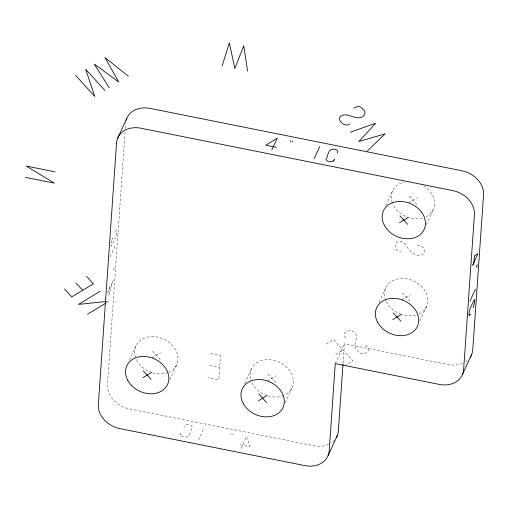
<?xml version="1.0" encoding="UTF-8"?>
<svg xmlns="http://www.w3.org/2000/svg" width="509" height="509" viewBox="0 0 509 509"><rect width="100%" height="100%" fill="white"/><g stroke="black" fill="none" stroke-linecap="round" stroke-linejoin="round"><path stroke-width="0.38" stroke-dasharray="2.54 1.91" d="M109.403 286.516L108.78 295.43L113.17 280.497L107.698 292.389M125.068 131.876L107.45 384.804A23.917 18.973 24.7 0 0 129.184 408.803L313.894 445.75A23.917 18.973 24.7 0 0 329.285 444.071M125.29 128.701L125.678 123.153M343.028 363.591L344.408 343.772L448.308 364.559A23.917 18.973 24.7 0 0 462.999 363.203M180.536 435.087L180.962 433.509L180.536 435.087L181.872 436.499A6.28 3.658 4 0 0 185.62 437.25C190.487 436.97 190.525 430.041 192.389 426.847L191.066 425.409A6.28 3.658 4 0 0 187.312 424.659L185.002 425.371L183.914 427.076M111.821 239.962L112.534 238.206L111.229 242.538A6.28 1.101 -78.7 0 0 111.007 245.688L111.388 246.165L111.725 245.618L115.479 237.468L116.453 233.847A6.28 1.101 -78.7 0 0 116.676 230.698L116.287 230.246L115.492 231.78M110.173 256.784L115.645 244.893M113.596 268.714L114.137 267.543M113.494 270.241L114.029 269.07M129.553 359.857L135.744 346.394M169.739 379.752L176.903 364.164M198.58 440.011L204.052 428.12M244.67 383.659L251.185 369.483M230.793 434.552L231.328 433.382M232.613 434.915L233.147 433.744M241.024 448.486L246.496 436.588L250.11 446.692L239.491 444.567M285.18 402.842L292.351 387.254M385.835 205.553L392.356 191.378M335.285 363.611L344.408 343.772M379.084 302.461L385.599 288.291M426.345 224.736L433.515 209.148M419.919 320.937L426.765 306.062M106.336 302.855L109.041 301.226L105.904 301.551M152.006 357.891L160.647 352.667M408.612 202.875L417.253 197.657M326.123 344.078L333.573 339.579L352.782 360.792L345.382 365.265M267.448 380.98L276.088 375.763M401.862 299.782L410.502 294.565M335.609 354.55L343.06 350.052M417.348 245.026L421.624 246.184A4.797 3.805 24.7 0 1 423.952 248.736A11.026 8.748 24.7 0 1 423.596 253.87C416.852 258.858 408.676 250.587 405.8 244.721C403.713 241.724 398.541 240.121 395.837 243.111A11.026 8.748 24.7 0 0 395.48 248.246L397.828 250.784L400.901 251.72M210.522 353.57L220.473 355.556L218.787 379.784L207.99 377.627M209.689 365.532L219.64 367.517M409.09 196.022L416.776 204.51M402.339 292.929L410.025 301.417M365.659 344.898L368.255 348.213A4.797 3.805 24.7 0 1 368.064 351.14A11.026 8.748 24.7 0 1 363.483 353.901C359.628 354.277 357.184 350.714 355.301 347.901C353.94 344.517 356.185 341.005 356.3 337.575C357.07 333.719 353.042 330.169 349.346 330.475A11.026 8.748 24.7 0 0 344.771 333.236L344.345 334.629L344.606 336.169L346.387 338.612M267.925 374.128L275.611 382.615M152.484 351.038L160.17 359.519M467.434 360.397A23.917 18.973 24.7 0 1 465.029 362.147M334.566 440.062A23.917 18.973 24.7 0 1 330.615 443.339M423.647 185.887A22.421 17.79 24.7 0 1 424.073 217.718M422.661 218.164A22.421 17.79 24.7 0 1 392.592 203.568M392.324 202.875A22.421 17.79 24.7 0 1 404.68 182.018M151.548 372.499A22.421 17.79 24.7 0 1 136.966 344.09A22.421 17.79 24.7 0 1 170.483 343.473A22.421 17.79 24.7 0 1 168.835 372.181M168.161 372.467A22.421 17.79 24.7 0 1 152.248 372.728M250.53 378.893A22.421 17.79 24.7 0 1 264.527 359.946A22.421 17.79 24.7 0 1 291.021 372.811A22.421 17.79 24.7 0 1 284.276 395.277M283.602 395.563A22.421 17.79 24.7 0 1 267.689 395.817M266.99 395.595A22.421 17.79 24.7 0 1 250.918 380.28M385.835 300.475A22.421 17.79 24.7 0 1 397.434 279.027A22.421 17.79 24.7 0 1 425.441 291.619A22.421 17.79 24.7 0 1 417.323 314.626M415.91 315.077A22.421 17.79 24.7 0 1 402.104 314.626M401.404 314.397A22.421 17.79 24.7 0 1 386.134 301.163"/><path stroke-width="0.76" d="M342.971 364.387L338.332 430.989A23.917 18.973 24.7 0 1 336.245 437.746M473.777 264.744L474.401 255.83L477.906 253.59L472.435 265.482M222.083 65.979L229.381 42.871L234.827 68.524L243.728 45.74L247.609 71.082M117.687 138.136L126.811 118.292M271.8 150.04L277.271 138.143L265.755 145.218L276.381 147.343M290.225 141.839L290.766 140.669M292.045 142.202L292.586 141.031M314.225 158.547L319.697 146.649M337.321 153.158L337.855 151.345L336.532 149.907A6.28 3.658 4 0 0 332.778 149.156C327.911 149.474 327.86 156.371 325.995 159.578L327.332 160.997A6.28 3.658 4 0 0 331.085 161.747L333.389 161.06L334.362 159.591L333.389 161.06M328.07 455.689L337.2 435.85M476.659 265.87L477.194 264.699M476.551 267.397L477.086 266.226M469.947 301.124L475.419 289.227M473.052 307.811L474.483 303.218A6.28 1.101 -78.7 0 0 474.7 300.068L474.312 299.616L470.221 308.32L469.253 311.909A6.28 1.101 -78.7 0 0 469.037 315.058L469.413 315.535L470.093 314.244L469.413 315.535M462.484 374.49L471.614 354.652M367.326 150.938L385.224 133.797L358.82 141.54L375.674 123.248L350.332 132.175M353.793 108.22L357.242 106.54A4.797 3.805 24.7 0 1 360.722 107.227A11.026 8.748 24.7 0 1 364.794 111.719L365.017 113.24L364.565 114.627C357.776 123.706 346.814 109.81 339.91 117.006L339.452 118.406L339.681 119.939A11.026 8.748 24.7 0 0 343.753 124.431L347.233 125.093L349.804 123.967M100.088 291.345L78.488 304.395L105.904 301.551M87.44 314.276L105.662 303.262M142.883 377.729L151.523 372.505M399.489 222.713L408.129 217.496M258.324 400.818L266.964 395.601M392.738 319.62L401.378 314.403M55.099 171.845L26.239 166.074L54.31 183.132L25.45 177.355M128.357 76.235L104.943 57.517L118.775 82.025L94.19 64.013L109.225 87.796M399.966 215.861L407.652 224.348M393.215 312.768L400.901 321.255M104.854 90.437L85.639 69.224L94.789 96.513L75.574 75.3M258.801 393.966L266.487 402.454M86.695 276.559L93.319 283.869L71.718 296.919L64.535 288.985M76.032 282.998L82.655 290.315M143.36 370.876L151.046 379.358M470.278 357.159A23.917 18.973 24.7 0 0 472.746 349.791L483.55 194.737A23.917 18.973 24.7 0 0 461.809 170.738L150.117 108.392A23.917 18.973 24.7 0 0 126.137 120.315M116.555 142.991L98.32 404.642A23.917 18.973 24.7 0 0 120.06 428.642L304.77 465.595A23.917 18.973 24.7 0 0 329.208 450.828L335.285 363.611L439.184 384.397A23.917 18.973 24.7 0 0 463.623 369.629L474.426 214.582A23.917 18.973 24.7 0 0 452.686 190.576L140.993 128.23A23.917 18.973 24.7 0 0 116.555 142.991M384.429 225.442A22.421 17.79 24.7 0 0 421.923 232.937A22.421 17.79 24.7 0 0 405.075 201.933A22.421 17.79 24.7 0 0 384.429 225.442M127.823 380.452A22.421 17.79 24.7 0 0 165.31 387.953A22.421 17.79 24.7 0 0 148.469 356.949A22.421 17.79 24.7 0 0 127.823 380.452M243.264 403.548A22.421 17.79 24.7 0 0 280.758 411.043A22.421 17.79 24.7 0 0 263.91 380.038A22.421 17.79 24.7 0 0 243.264 403.548M377.678 322.35A22.421 17.79 24.7 0 0 415.172 329.851A22.421 17.79 24.7 0 0 398.324 298.84A22.421 17.79 24.7 0 0 377.678 322.35"/></g></svg>
